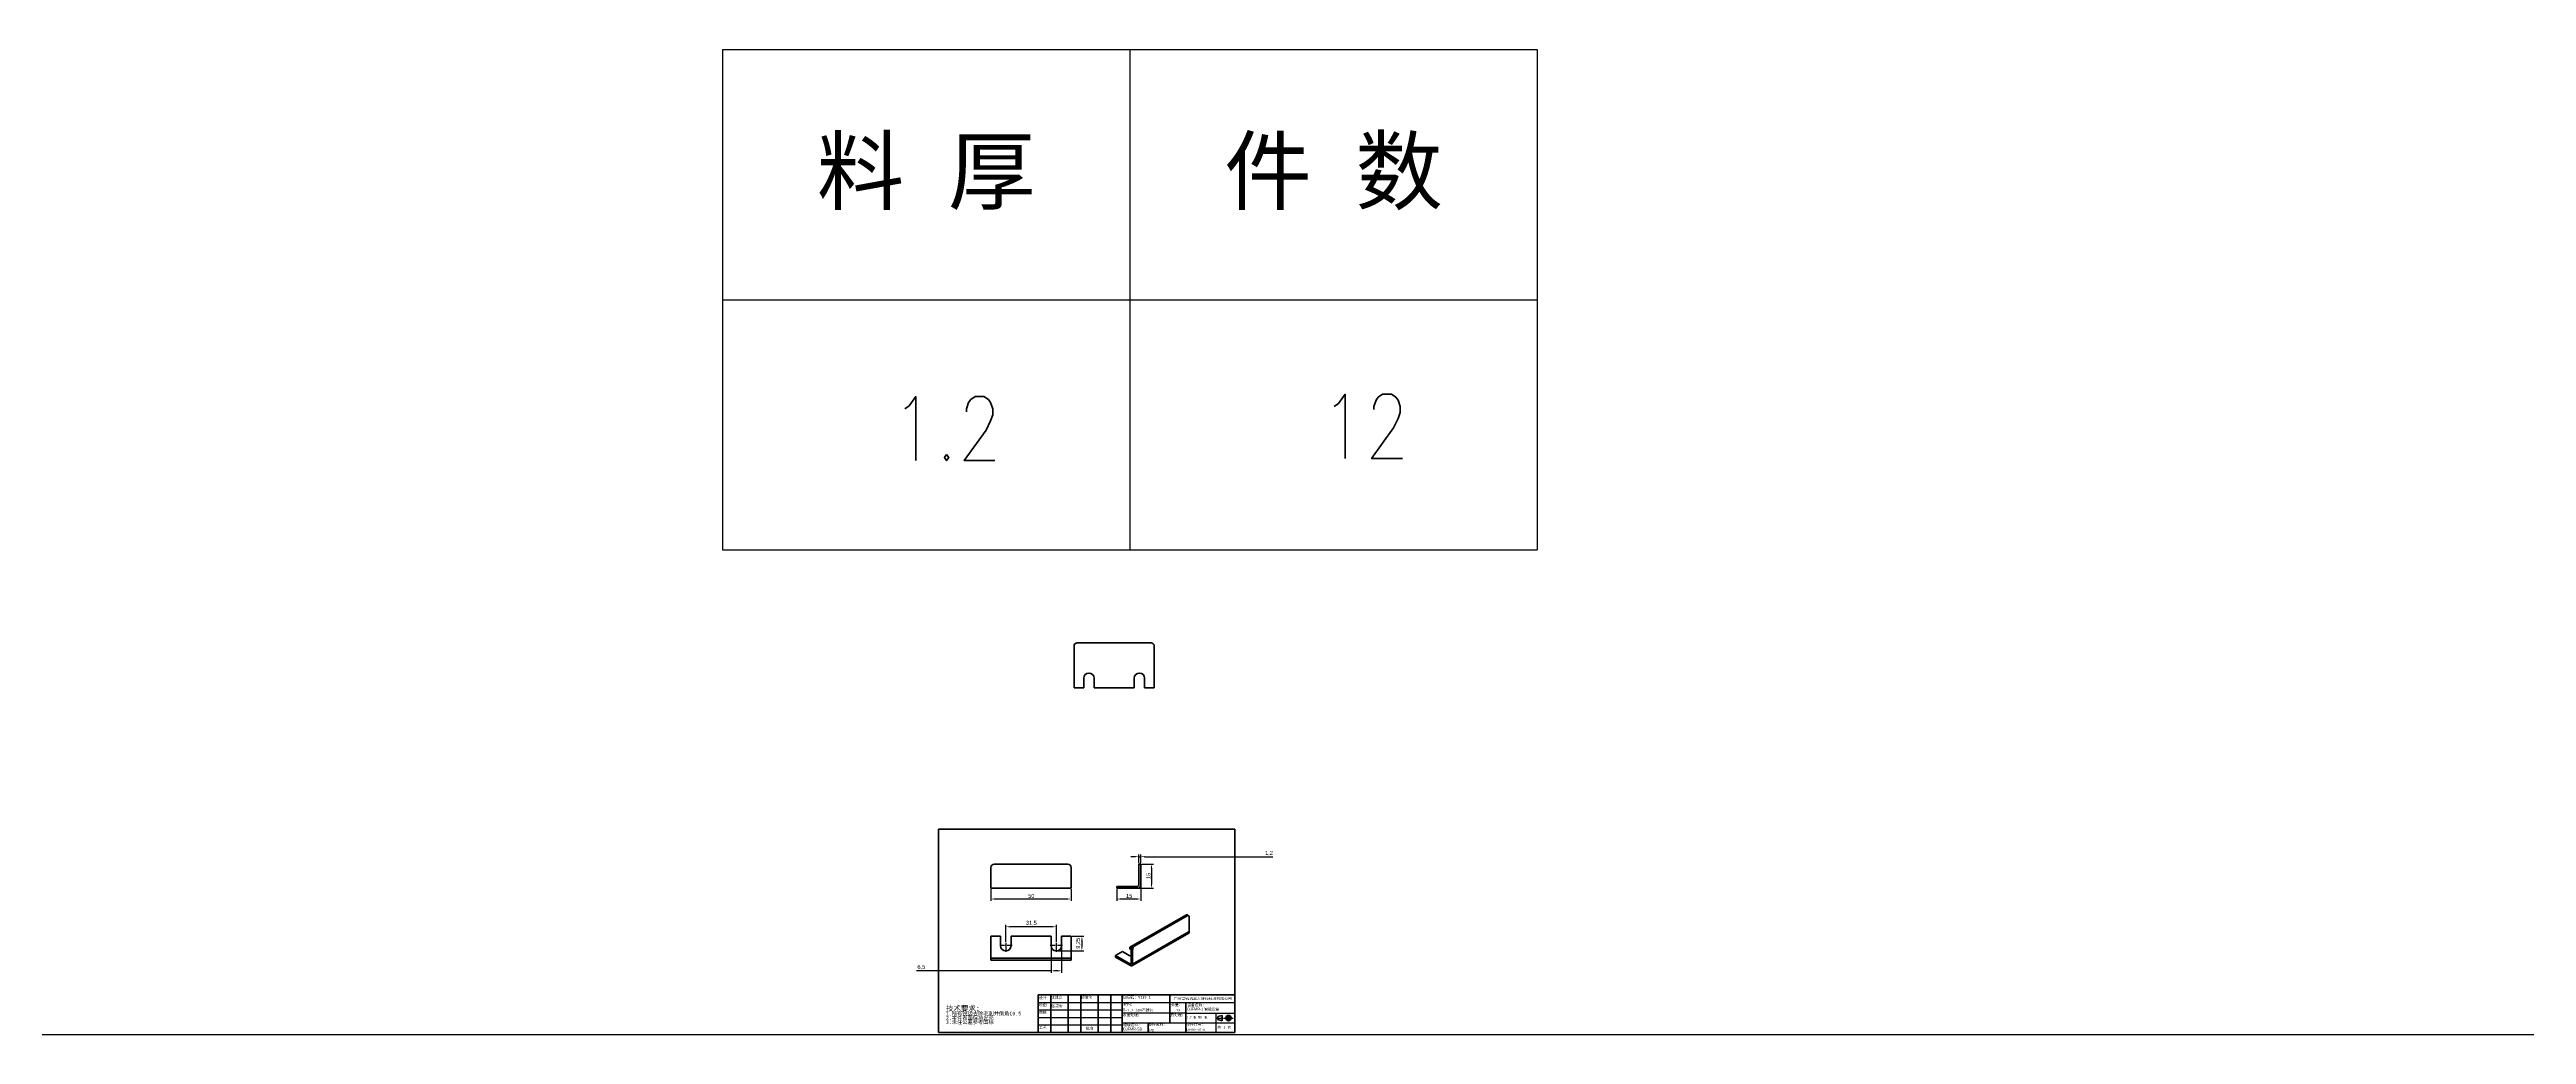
# Model space of a CAD drawing. Header units: millimetres. Extents: x 1521 to 290450, y -90694 to 6693.
# Drawn here: x 20888 to 22432, y -5627 to -5013 of the extents above; entities that cross this region are included whole.
import ezdxf
from ezdxf.enums import TextEntityAlignment as Align

# ---------------------------------------------------------------- set-up
doc = ezdxf.new("R2010")
doc.units = ezdxf.units.MM
doc.linetypes.add('CHAIN', pattern=[0.3543, 0.2362, -0.0295, 0.0591, -0.0295])
for name, color, linetype, lineweight, true_color in [('中心标记 (ISO)', 1, 'Continuous', 25, 0xff0000), ('尺寸 (ISO)', 5, 'Continuous', 25, 0x0000ff), ('尺寸 (ISO) @ 1', 5, 'Continuous', 25, 0x0000ff)]:
    doc.layers.add(name, color=color, linetype=linetype, lineweight=lineweight, true_color=true_color)
for name, color, linetype, lineweight in [('可见 (ISO)', 7, 'Continuous', 50), ('可见窄的 (ISO)', 7, 'Continuous', 35), ('图框 (ISO)', 7, 'Continuous', 70), ('标题 (ISO)', 7, 'Continuous', 50), ('符号 (ISO)', 7, 'Continuous', 25)]:
    doc.layers.add(name, color=color, linetype=linetype, lineweight=lineweight)
doc.styles.add('DIM', font='romans.shx', dxfattribs={"width": 0.8, "bigfont": 'bigfont.shx'})
doc.styles.get("Standard").update_dxf_attribs({"font": 'arial.ttf'})
doc.styles.add('文本样式126', font='simfang.ttf', dxfattribs={"width": 1.3})
doc.styles.add('文本样式19', font='tahoma.ttf')
doc.styles.add('文本样式91', font='simfang.ttf')
doc.styles.add('注释文本 (ISO)', font='simfang.ttf')
doc.dimstyles.new('Annotative', dxfattribs={"dimscale": 0, "dimtxt": 2.5, "dimasz": 2.5, "dimexe": 1.25, "dimexo": 0.625, "dimtad": 1, "dimtxsty": 'Standard', "dimcen": 2.5, "dimadec": 0, "dimazin": 0, "dimtfac": 1, "dimtmove": 0, "dimatfit": 3, "dimfxl": 0, "dimarcsym": 0})

# ---------------------------------------------------------------- blocks, each defined once
blk = doc.blocks.new('图框 A3-A4')
at = {"layer": '图框 (ISO)'}
for p, q in [((287, 200), (10, 200)), ((10, 200), (10, 10)), ((287, 10), (287, 200)), ((10, 10), (287, 10))]:
    blk.add_line(p, q, dxfattribs=at)
blk = doc.blocks.new('标题栏 GB1')
at = {"layer": '标题 (ISO)'}
for p, q in [((194.6, 65.2), (194.6, 72.2)), ((194.6, 72.2), (378.6, 72.2)), ((206.6, 65.2), (206.6, 72.2)), ((222.6, 65.2), (222.6, 72.2)), ((234.6, 65.2), (234.6, 72.2)), ((250.6, 65.2), (250.6, 72.2)), ((262.6, 65.2), (262.6, 72.2)), ((273.3, 65.2), (273.3, 72.2)), ((317.6, 65.2), (317.6, 72.2)), ((378.6, 72.2), (378.6, 65.2)), ((194.6, 37.2), (194.6, 65.2)), ((206.6, 37.2), (206.6, 65.2)), ((222.6, 44.2), (222.6, 65.2)), ((234.6, 37.2), (234.6, 65.2)), ((250.6, 37.2), (250.6, 65.2)), ((262.6, 37.2), (262.6, 65.2)), ((273.3, 65.2), (273.3, 37.2)), ((317.6, 55.2), (317.6, 65.2)), ((317.6, 55.2), (317.6, 46.2)), ((366.6, 53.1), (362.6, 52.1)), ((362.6, 52.1), (362.6, 49.1)), ((362.6, 49.1), (366.6, 48.1)), ((366.6, 48.1), (366.6, 53.1)), ((378.6, 65.2), (378.6, 37.2)), ((378.6, 37.2), (194.6, 37.2)), ((222.6, 44.2), (222.6, 37.2)), ((297.6, 46.2), (297.6, 37.2))]:
    blk.add_line(p, q, dxfattribs=at)
at = {"layer": '标题 (ISO)', "lineweight": 25}
for p, q in [((194.6, 65.2), (273.3, 65.2)), ((194.6, 58.2), (273.3, 58.2)), ((194.6, 51.2), (273.3, 51.2)), ((273.3, 65.2), (378.6, 65.2)), ((332.6, 55.2), (273.3, 55.2)), ((332.6, 55.2), (378.6, 55.2)), ((360.6, 55.2), (360.6, 46.2)), ((361.3, 50.6), (367.9, 50.6)), ((368.5, 50.6), (370.1, 50.6)), ((370.1, 50.6), (377, 50.6)), ((372.6, 53.6), (372.6, 47.6)), ((194.6, 44.2), (273.3, 44.2)), ((273.3, 46.2), (378.6, 46.2)), ((360.6, 46.2), (360.6, 37.2))]:
    blk.add_line(p, q, dxfattribs=at)
at = {"layer": '标题 (ISO)', "lineweight": 50}
blk.add_line((332.6, 65.2), (332.6, 37.2), dxfattribs=at)
at = {"layer": '标题 (ISO)'}
for radius in [2.5, 1.5]:
    blk.add_circle((372.6, 50.6), radius, dxfattribs=at)
at = {"layer": '标题 (ISO)', "style": '文本样式126', "width": 1.3}
blk.add_text('广州富锐机器人智能科技有限公司', height=2, dxfattribs=at).set_placement((348.5, 68.7), align=Align.MIDDLE_CENTER)
at = {"layer": '标题 (ISO)', "char_height": 2.5, "style": '注释文本 (ISO)'}
for s, insert, attachment_point in [('\\f仿宋|b0|i0;设计', (195.4, 70.8), 1), ('张成安', (206.7, 71), 1), ('\\f仿宋|b0|i0;标准化', (234.6, 71.3), 1), ('助记码：Y139-1', (274.1, 71.2), 1), ('\\f仿宋|b0|i0;绘图', (195.4, 64.3), 1), ('\\f仿宋|b0|i0;审核', (195.5, 57.1), 1), ('张成安', (206.9, 63.2), 1), ('\\f仿宋|b0|i0;材料：', (274.2, 64.7), 1), ('\\f仿宋|b0|i0;热处理：', (318.3, 54.8), 1), ('\\f仿宋|b0|i0;数量：', (319, 64.4), 1), ('\\f仿宋|b0|i0;批准', (242.6, 40.7), 5), ('\\f仿宋|b0|i0;零件名称：', (297.6, 45.8), 1), ('\\f仿宋|b0|i0;零件代号：', (333.2, 45.9), 1)]:
    blk.add_mtext(s, dxfattribs=dict(at, insert=insert, attachment_point=attachment_point))
at = {"layer": '标题 (ISO)', "char_height": 2.5, "attachment_point": 1, "style": '注释文本 (ISO)'}
for s, insert, width in [('\\f仿宋|b0|i0;表面处理：', (273.7, 54.8), 18.713), ('\\f仿宋|b0|i0;工艺', (195.5, 42.9), 7.485), ('  共 1 套', (358.3, 43.2), 17.792)]:
    blk.add_mtext(s, dxfattribs=dict(at, insert=insert, width=width))
at = {"layer": '标题 (ISO)', "insert": (333.7, 52.2), "char_height": 2, "width": 27.237, "attachment_point": 1, "line_spacing_factor": 0.856364, "style": '注释文本 (ISO)'}
blk.add_mtext('\\f仿宋|b0|i0;\\H2.0000;共7 张 第1 张', dxfattribs=at)
at = {"layer": '标题 (ISO)', "char_height": 2.5, "attachment_point": 1, "line_spacing_factor": 0.872369, "style": '注释文本 (ISO)'}
for s, insert in [('设备名称：\\P\\fArial|b0|i0;\\H2.5000;DJFMR-1 智能设备', (334, 63.9)), ('模块名称：\\P\\fArial|b0|i0;\\H2.5000;DJFMR-SD', (274.1, 45.2))]:
    blk.add_mtext(s, dxfattribs=dict(at, insert=insert))
at = {"layer": '标题 (ISO)'}
for tag, p, height, style in [('材料_001', (273.8, 56.8), 2.5, '注释文本 (ISO)'), ('零件代号_001', (297.3, 38.2), 2, '文本样式91'), ('描述_001', (333.2, 38.7), 2, '文本样式91')]:
    blk.add_attdef(tag, p, '', height=height, dxfattribs=dict(at, style=style))
at = {"layer": '标题 (ISO)', "style": '文本样式91'}
blk.add_attdef('热处理', text='', height=2, dxfattribs=at).set_placement((318.2, 50.6), align=Align.TOP_LEFT)
at = {"layer": '标题 (ISO)', "style": '文本样式19'}
for tag, p in [('工程核准人', (256.6, 40.7)), ('工程批准日期', (267.9, 40.7))]:
    blk.add_attdef(tag, text='', height=1, dxfattribs=at).set_placement(p, align=Align.MIDDLE_CENTER)
blk = doc.blocks.new('*D509')
at = {"layer": 'Defpoints', "color": 0, "transparency": 16777216}
for p in [(21567.8, -5520.9), (21565.9, -5535.9), (21574.5, -5535.9)]:
    blk.add_point(p, dxfattribs=at)
at = {"layer": '尺寸 (ISO)', "color": 0, "lineweight": -2, "transparency": 16777216}
for p, q in [((21568.4, -5520.9), (21575.7, -5520.9)), ((21574.5, -5523.4), (21574.5, -5533.4)), ((21566.5, -5535.9), (21575.7, -5535.9))]:
    blk.add_line(p, q, dxfattribs=at)
at = {"layer": '尺寸 (ISO)', "color": 0, "transparency": 16777216}
for points in [[(21574, -5523.4), (21574.9, -5523.4), (21574.5, -5520.9)], [(21574, -5533.4), (21574.9, -5533.4), (21574.5, -5535.9)]]:
    blk.add_solid(points, dxfattribs=at)
at = {"layer": '尺寸 (ISO)', "color": 0, "transparency": 16777216, "insert": (21571.3, -5530.1), "char_height": 2.5, "attachment_point": 1, "rotation": 90}
blk.add_mtext('15', dxfattribs=at)
blk = doc.blocks.new('*D508')
at = {"layer": 'Defpoints', "color": 0, "transparency": 16777216}
for p in [(21552.8, -5535.9), (21552.8, -5542.6), (21567.8, -5534)]:
    blk.add_point(p, dxfattribs=at)
at = {"layer": '尺寸 (ISO)', "color": 0, "lineweight": -2, "transparency": 16777216}
for p, q in [((21552.8, -5536.5), (21552.8, -5543.8)), ((21565.3, -5542.6), (21555.3, -5542.6)), ((21567.8, -5534.6), (21567.8, -5543.8))]:
    blk.add_line(p, q, dxfattribs=at)
at = {"layer": '尺寸 (ISO)', "color": 0, "transparency": 16777216}
for points in [[(21555.3, -5542.2), (21555.3, -5543), (21552.8, -5542.6)], [(21565.3, -5542.2), (21565.3, -5543), (21567.8, -5542.6)]]:
    blk.add_solid(points, dxfattribs=at)
at = {"layer": '尺寸 (ISO)', "color": 0, "transparency": 16777216, "insert": (21558.6, -5539.4), "char_height": 2.5, "attachment_point": 1}
blk.add_mtext('15', dxfattribs=at)
blk = doc.blocks.new('*D507')
at = {"layer": 'Defpoints', "color": 0, "transparency": 16777216}
for p in [(21474.4, -5535.9), (21474.4, -5542.6), (21524.4, -5535.9)]:
    blk.add_point(p, dxfattribs=at)
at = {"layer": '尺寸 (ISO)', "color": 0, "lineweight": -2, "transparency": 16777216}
for p, q in [((21474.4, -5536.5), (21474.4, -5543.8)), ((21521.9, -5542.6), (21476.9, -5542.6)), ((21524.4, -5536.5), (21524.4, -5543.8))]:
    blk.add_line(p, q, dxfattribs=at)
at = {"layer": '尺寸 (ISO)', "color": 0, "transparency": 16777216}
for points in [[(21476.9, -5542.2), (21476.9, -5543), (21474.4, -5542.6)], [(21521.9, -5542.2), (21521.9, -5543), (21524.4, -5542.6)]]:
    blk.add_solid(points, dxfattribs=at)
at = {"layer": '尺寸 (ISO)', "color": 0, "transparency": 16777216, "insert": (21497.6, -5539.4), "char_height": 2.5, "attachment_point": 1}
blk.add_mtext('50', dxfattribs=at)
blk = doc.blocks.new('*D506')
at = {"layer": 'Defpoints', "color": 0, "transparency": 16777216}
for p in [(21483.7, -5559.9), (21483.7, -5570), (21515.2, -5570)]:
    blk.add_point(p, dxfattribs=at)
at = {"layer": '尺寸 (ISO)', "color": 0, "lineweight": -2, "transparency": 16777216}
for p, q in [((21483.7, -5569.4), (21483.7, -5558.6)), ((21512.7, -5559.9), (21486.2, -5559.9)), ((21515.2, -5569.4), (21515.2, -5558.6))]:
    blk.add_line(p, q, dxfattribs=at)
at = {"layer": '尺寸 (ISO)', "color": 0, "transparency": 16777216}
for points in [[(21486.2, -5559.5), (21486.2, -5560.3), (21483.7, -5559.9)], [(21512.7, -5559.5), (21512.7, -5560.3), (21515.2, -5559.9)]]:
    blk.add_solid(points, dxfattribs=at)
at = {"layer": '尺寸 (ISO)', "color": 0, "transparency": 16777216, "insert": (21496.2, -5556.2), "char_height": 2.5, "attachment_point": 1}
blk.add_mtext('31,5', dxfattribs=at)
blk = doc.blocks.new('*D505')
at = {"layer": 'Defpoints', "color": 0, "transparency": 16777216}
for p in [(21511.9, -5571.7), (21518.4, -5571.7), (21518.4, -5587.4)]:
    blk.add_point(p, dxfattribs=at)
at = {"layer": '尺寸 (ISO)', "color": 0, "lineweight": -2, "transparency": 16777216}
for p, q in [((21511.9, -5572.3), (21511.9, -5588.6)), ((21518.4, -5572.3), (21518.4, -5588.6)), ((21511.9, -5587.4), (21428, -5587.4)), ((21515.9, -5587.4), (21514.4, -5587.4))]:
    blk.add_line(p, q, dxfattribs=at)
at = {"layer": '尺寸 (ISO)', "color": 0, "transparency": 16777216}
for points in [[(21514.4, -5586.9), (21514.4, -5587.8), (21511.9, -5587.4)], [(21515.9, -5586.9), (21515.9, -5587.8), (21518.4, -5587.4)]]:
    blk.add_solid(points, dxfattribs=at)
at = {"layer": '尺寸 (ISO)', "color": 0, "transparency": 16777216, "insert": (21428.6, -5583.7), "char_height": 2.5, "attachment_point": 1}
blk.add_mtext('6,5', dxfattribs=at)
blk = doc.blocks.new('*D504')
at = {"layer": 'Defpoints', "color": 0, "transparency": 16777216}
for p in [(21524.4, -5565.7), (21515.2, -5574.9), (21531.1, -5574.9)]:
    blk.add_point(p, dxfattribs=at)
at = {"layer": '尺寸 (ISO)', "color": 0, "lineweight": -2, "transparency": 16777216}
for p, q in [((21525, -5565.7), (21532.3, -5565.7)), ((21531.1, -5568.2), (21531.1, -5572.4)), ((21515.8, -5574.9), (21532.3, -5574.9))]:
    blk.add_line(p, q, dxfattribs=at)
at = {"layer": '尺寸 (ISO)', "color": 0, "transparency": 16777216}
for points in [[(21530.7, -5568.2), (21531.5, -5568.2), (21531.1, -5565.7)], [(21530.7, -5572.4), (21531.5, -5572.4), (21531.1, -5574.9)]]:
    blk.add_solid(points, dxfattribs=at)
at = {"layer": '尺寸 (ISO)', "color": 0, "transparency": 16777216, "insert": (21527.4, -5573.6), "char_height": 2.5, "attachment_point": 1, "rotation": 90}
blk.add_mtext('9,25', dxfattribs=at)
blk = doc.blocks.new('*D503')
at = {"layer": 'Defpoints', "color": 0, "transparency": 16777216}
for p in [(21566.6, -5516.2), (21566.6, -5520.9), (21567.8, -5520.9)]:
    blk.add_point(p, dxfattribs=at)
at = {"layer": '尺寸 (ISO)', "color": 0, "lineweight": -2, "transparency": 16777216}
for p, q in [((21564.1, -5516.2), (21561.6, -5516.2)), ((21566.6, -5520.3), (21566.6, -5514.9)), ((21566.6, -5516.2), (21567.8, -5516.2)), ((21567.8, -5520.3), (21567.8, -5514.9)), ((21570.3, -5516.2), (21650.2, -5516.2))]:
    blk.add_line(p, q, dxfattribs=at)
at = {"layer": '尺寸 (ISO)', "color": 0, "transparency": 16777216}
for points in [[(21564.1, -5515.8), (21564.1, -5516.6), (21566.6, -5516.2)], [(21570.3, -5515.8), (21570.3, -5516.6), (21567.8, -5516.2)]]:
    blk.add_solid(points, dxfattribs=at)
at = {"layer": '尺寸 (ISO)', "color": 0, "transparency": 16777216, "insert": (21645.3, -5512.6), "char_height": 2.5, "attachment_point": 1}
blk.add_mtext('1,2', dxfattribs=at)
blk = doc.blocks.new('加工')
at = {"layer": '符号 (ISO)', "insert": (-36.7, 11), "char_height": 2.5, "width": 80.495, "attachment_point": 1, "line_spacing_factor": 0.683636, "style": '注释文本 (ISO)'}
blk.add_mtext('{\\H2x;技术要求;\\P\\H0.7x;1.所有锐边去除毛刺并倒角C0.5\\H2.12498x; \\H0.47059x;\\P2.零件表面保持光亮\\H1.84035x; \\H0.54337x;\\P3.未注公差参考国标\\H1.80945x; }', dxfattribs=at)
blk = doc.blocks.new('*T23')
at = {"color": 0, "linetype": 'ByBlock', "lineweight": -2, "transparency": 16777216}
for p, q in [((0, 0), (127, 0)), ((0, 0), (0, -78)), ((63.5, 0), (63.5, -78)), ((127, 0), (127, -78)), ((0, -39), (127, -39)), ((0, -78), (127, -78))]:
    blk.add_line(p, q, dxfattribs=at)
at = {"color": 0, "transparency": 16777216, "char_height": 10, "width": 60.5, "attachment_point": 5}
for s, insert in [('{\\fSimSun|b0|i0|c134|p2;料 厚}', (31.75, -19.5)), ('{\\fSimSun|b0|i0|c134|p2;件 数}', (95.25, -19.5))]:
    blk.add_mtext(s, dxfattribs=dict(at, insert=insert))
blk = doc.blocks.new('拆图参数')
blk.add_blockref('*T23', (-63.5, 78))
at = {"style": 'DIM', "width": 0.8}
blk.add_attdef('6', text='', height=10, dxfattribs=at).set_placement((-37.13, 18.91), align=Align.MIDDLE_LEFT)
blk.add_attdef('1', text='', height=10, dxfattribs=at).set_placement((36.65, 19.27), align=Align.MIDDLE_CENTER)

msp = doc.modelspace()

# ---------------------------------------------------------------- linework, layer by layer
msp.add_line((2367.9154, -5627.0721), (25519.491, -5627.0721))
at = {"layer": '中心标记 (ISO)', "linetype": 'CHAIN', "ltscale": 13.056587}
for p, q in [((21487.5786, -5571.6872), (21479.7452, -5571.6872)), ((21519.0786, -5571.6872), (21511.2452, -5571.6872))]:
    msp.add_line(p, q, dxfattribs=at)
at = {"layer": '中心标记 (ISO)', "linetype": 'CHAIN', "ltscale": 9.306262}
for p, q in [((21483.6619, -5570.0205), (21483.6619, -5575.6038)), ((21515.1619, -5570.0205), (21515.1619, -5575.6038))]:
    msp.add_line(p, q, dxfattribs=at)
at = {"layer": '可见 (ISO)'}
for p, q in [((21526.2017, -5384.8329), (21526.2017, -5410.9329)), ((21574.2017, -5382.8329), (21528.2017, -5382.8329)), ((21576.2017, -5410.9329), (21576.2017, -5384.8329)), ((21526.2017, -5410.9329), (21532.2017, -5410.9329)), ((21532.2017, -5410.9329), (21532.2017, -5404.9329)), ((21538.7017, -5410.9329), (21538.7017, -5404.9329)), ((21538.7017, -5410.9329), (21563.7017, -5410.9329)), ((21563.7017, -5410.9329), (21563.7017, -5404.9329)), ((21570.2017, -5410.9329), (21570.2017, -5404.9329)), ((21570.2017, -5410.9329), (21576.2017, -5410.9329)), ((21474.4119, -5522.9053), (21474.4119, -5533.9687)), ((21522.4119, -5520.9053), (21476.4119, -5520.9053)), ((21524.4119, -5533.9687), (21524.4119, -5522.9053)), ((21566.5969, -5522.9053), (21566.5969, -5520.9053)), ((21567.7969, -5520.9053), (21566.5969, -5520.9053)), ((21566.5969, -5522.9053), (21566.5969, -5533.9687)), ((21567.7969, -5520.9053), (21567.7969, -5522.9053)), ((21567.7969, -5522.9053), (21567.7969, -5533.9687)), ((21474.4119, -5535.9053), (21474.4119, -5533.9687)), ((21524.4119, -5535.9053), (21474.4119, -5535.9053)), ((21524.4119, -5535.9053), (21524.4119, -5533.9687)), ((21552.7969, -5534.7053), (21565.8603, -5534.7053)), ((21552.7969, -5535.9053), (21552.7969, -5534.7053)), ((21552.7969, -5535.9053), (21565.8603, -5535.9053)), ((21595.7974, -5552.6016), (21563.2705, -5571.3326)), ((21596.646, -5553.0902), (21564.119, -5571.8212)), ((21597.644, -5552.9921), (21596.7955, -5552.5035)), ((21598.0602, -5562.9558), (21598.0602, -5553.9109)), ((21480.4119, -5565.6872), (21474.4119, -5565.6872)), ((21474.4119, -5565.6872), (21474.4119, -5578.7506)), ((21480.4119, -5565.6872), (21480.4119, -5571.6872)), ((21511.9119, -5565.6872), (21486.9119, -5565.6872)), ((21486.9119, -5565.6872), (21486.9119, -5571.6872)), ((21511.9119, -5565.6872), (21511.9119, -5571.6872)), ((21524.4119, -5565.6872), (21518.4119, -5565.6872)), ((21518.4119, -5565.6872), (21518.4119, -5571.6872)), ((21524.4119, -5578.7506), (21524.4119, -5565.6872)), ((21562.9463, -5571.5628), (21560.9371, -5572.7199)), ((21560.9371, -5572.7199), (21561.9148, -5573.2829)), ((21560.9371, -5573.7009), (21560.9371, -5572.7199)), ((21561.8563, -5574.2303), (21560.9371, -5573.7009)), ((21562.3019, -5584.2052), (21597.6572, -5563.8454)), ((21474.4119, -5579.4872), (21474.4119, -5578.7506)), ((21474.4119, -5579.4872), (21476.4119, -5579.4872)), ((21474.4119, -5579.4872), (21474.4119, -5580.6872)), ((21476.4119, -5580.6872), (21474.4119, -5580.6872)), ((21522.4119, -5579.4872), (21476.4119, -5579.4872)), ((21522.4119, -5580.6872), (21476.4119, -5580.6872)), ((21522.4119, -5579.4872), (21524.4119, -5579.4872)), ((21524.4119, -5580.6872), (21522.4119, -5580.6872)), ((21524.4119, -5579.4872), (21524.4119, -5578.7506)), ((21524.4119, -5580.6872), (21524.4119, -5579.4872)), ((21556.3409, -5575.3666), (21552.0982, -5577.8098)), ((21552.0982, -5577.8098), (21561.3354, -5583.1292)), ((21552.0982, -5578.7909), (21552.0982, -5577.8098)), ((21552.0982, -5578.7909), (21561.3354, -5584.1102)), ((21556.3409, -5575.3666), (21560.5835, -5577.8098)), ((21561.8563, -5573.7821), (21561.8563, -5582.8269)), ((21562.7048, -5574.2707), (21562.7048, -5583.3155))]:
    msp.add_line(p, q, dxfattribs=at)
for centre, radius, start, end in [((21528.2017, -5384.8329), 2, 90, 180), ((21574.2017, -5384.8329), 2, 0, 90), ((21535.4517, -5404.9329), 3.25, 0, 180), ((21566.9517, -5404.9329), 3.25, 0, 180), ((21476.4119, -5522.9053), 2, 90, 180), ((21522.4119, -5522.9053), 2, 0, 90), ((21565.8603, -5533.9687), 0.7366, 270, 0), ((21565.8603, -5533.9687), 1.9366, 270, 0), ((21483.6619, -5571.6872), 3.25, 180, 0), ((21515.1619, -5571.6872), 3.25, 180, 0)]:
    msp.add_arc(centre, radius, start, end, dxfattribs=at)
for centre, major_axis, ratio, start_param, end_param in [((21595.7974, -5554.2367), (0.9981, 1.7332), 0.578093116, 0, 0.783464455), ((21596.646, -5554.7253), (0.9981, 1.7332), 0.578093116, 5.495853435, 7.066649762), ((21563.2705, -5572.9677), (-0.9981, -1.7332), 0.578093116, 3.925057109, 5.495853435), ((21564.119, -5573.4563), (0.9981, 1.7332), 0.578093116, 0.783464455, 2.354260782), ((21596.6908, -5562.1672), (0.9664, -1.6782), 0.578093116, 0, 0.787331872), ((21562.8816, -5576.4864), (-3.25, 0), 0.575861701, 0.785398163, 1.249835559), ((21561.3354, -5582.527), (0.3676, -0.6383), 0.578093116, 5.499720852, 7.070517179), ((21561.3354, -5582.527), (0.9664, -1.6782), 0.578093116, 5.499720852, 7.070517179)]:
    msp.add_ellipse(centre, major_axis=major_axis, ratio=ratio, start_param=start_param, end_param=end_param, dxfattribs=at)
at = {"layer": '可见窄的 (ISO)'}
for p, q in [((21595.7974, -5552.6016), (21596.646, -5553.0902)), ((21598.0602, -5562.9558), (21562.7048, -5583.3155)), ((21564.119, -5571.8212), (21563.2705, -5571.3326)), ((21561.8563, -5582.8292), (21561.3354, -5583.1292)), ((21561.3354, -5583.1292), (21561.3354, -5584.1102)), ((21561.8563, -5573.7821), (21562.7048, -5574.2707)), ((21561.8563, -5582.8269), (21562.7048, -5583.3155))]:
    msp.add_line(p, q, dxfattribs=at)

# ---------------------------------------------------------------- block references
at = {"xscale": 4, "yscale": 4, "zscale": 4}
msp.add_blockref('拆图参数', (21560.9799, -5324.9084), dxfattribs=at).add_auto_attribs({'1': '12', '6': '1.2'})
at = {"xscale": 0.6666666666666666, "yscale": 0.6666666666666666, "zscale": 0.6666666666666666}
for name, p in [('图框 A3-A4', (21435.1493, -5632.4105)), ('加工', (21470.8085, -5616.4103))]:
    msp.add_blockref(name, p, dxfattribs=at)
ref = msp.add_blockref('标题栏 GB1', (21374.1019, -5650.5606), dxfattribs=dict(xscale=0.6666666666666666, yscale=0.6666666666666666, zscale=0.6666666666666666))
ref.add_attrib('零件代号_001', '卡板', (21572.2998, -5625.1097), dxfattribs={"layer": '标题 (ISO)', "height": 1.33333, "style": '文本样式91'})
ref.add_attrib('描述_001', 'LH-DBZ-07-B', (21596.2505, -5624.734), dxfattribs={"layer": '标题 (ISO)', "height": 1.333333, "style": '文本样式91'})
ref.add_attrib('材料_001', 'T=1.2 304不锈钢', (21556.7054, -5612.7149), dxfattribs={"layer": '标题 (ISO)', "height": 1.666667, "style": '注释文本 (ISO)'})

# ---------------------------------------------------------------- texts
at = {"layer": '符号 (ISO)', "insert": (21589.816, -5611.0772), "char_height": 1.66667, "attachment_point": 1, "style": '注释文本 (ISO)'}
msp.add_mtext('{12}', dxfattribs=at)

# ---------------------------------------------------------------- dimensions: what is measured, and where the dimension line sits
at = {"layer": '尺寸 (ISO) @ 1'}
for base, p1, p2, angle, override, picture, middle in [((21566.5969, -5516.1875), (21567.7969, -5520.9053), (21566.5969, -5520.9053), 180, {"dimscale": 1, "dimtix": 0, "dimtofl": 1, "dimtmove": 0, "dimatfit": 1}, '*D503', (21647.4794, -5516.1875)), ((21574.4636, -5535.9053), (21567.7969, -5520.9053), (21565.8603, -5535.9053), 90, {"dimscale": 1, "dimtix": 0, "dimtofl": 0, "dimtmove": 0, "dimatfit": 1}, '*D509', (21574.4636, -5528.4053)), ((21474.4119, -5542.5719), (21524.4119, -5535.9053), (21474.4119, -5535.9053), 180, {"dimscale": 1, "dimtix": 0, "dimtofl": 0, "dimtmove": 0, "dimatfit": 1}, '*D507', (21499.4119, -5542.5719)), ((21552.7969, -5542.5719), (21567.7969, -5533.9687), (21552.7969, -5535.9053), 180, {"dimscale": 1, "dimtix": 0, "dimtofl": 0, "dimtmove": 0, "dimatfit": 1}, '*D508', (21560.2969, -5542.5719)), ((21483.6619, -5559.8772), (21515.1619, -5570.0205), (21483.6619, -5570.0205), 180, {"dimscale": 1, "dimtix": 0, "dimtofl": 0, "dimtmove": 0, "dimatfit": 1}, '*D506', (21499.4119, -5559.8772)), ((21518.4119, -5587.3538), (21511.9119, -5571.6872), (21518.4119, -5571.6872), 180, {"dimscale": 1, "dimtix": 0, "dimtofl": 0, "dimtmove": 0, "dimatfit": 2}, '*D505', (21430.8801, -5587.3538)), ((21531.0786, -5574.9372), (21524.4119, -5565.6872), (21515.1619, -5574.9372), 90, {"dimscale": 1, "dimtix": 0, "dimtofl": 0, "dimtmove": 0, "dimatfit": 1}, '*D504', (21531.0786, -5570.3122))]:
    dim = msp.add_linear_dim(base=base, p1=p1, p2=p2, angle=angle, dimstyle='Annotative', override=override, dxfattribs=at)
    dim.commit()
    dim.dimension.update_dxf_attribs({"geometry": picture, "text_midpoint": middle, "dimtype": 160})

doc.saveas('drawing.dxf')
